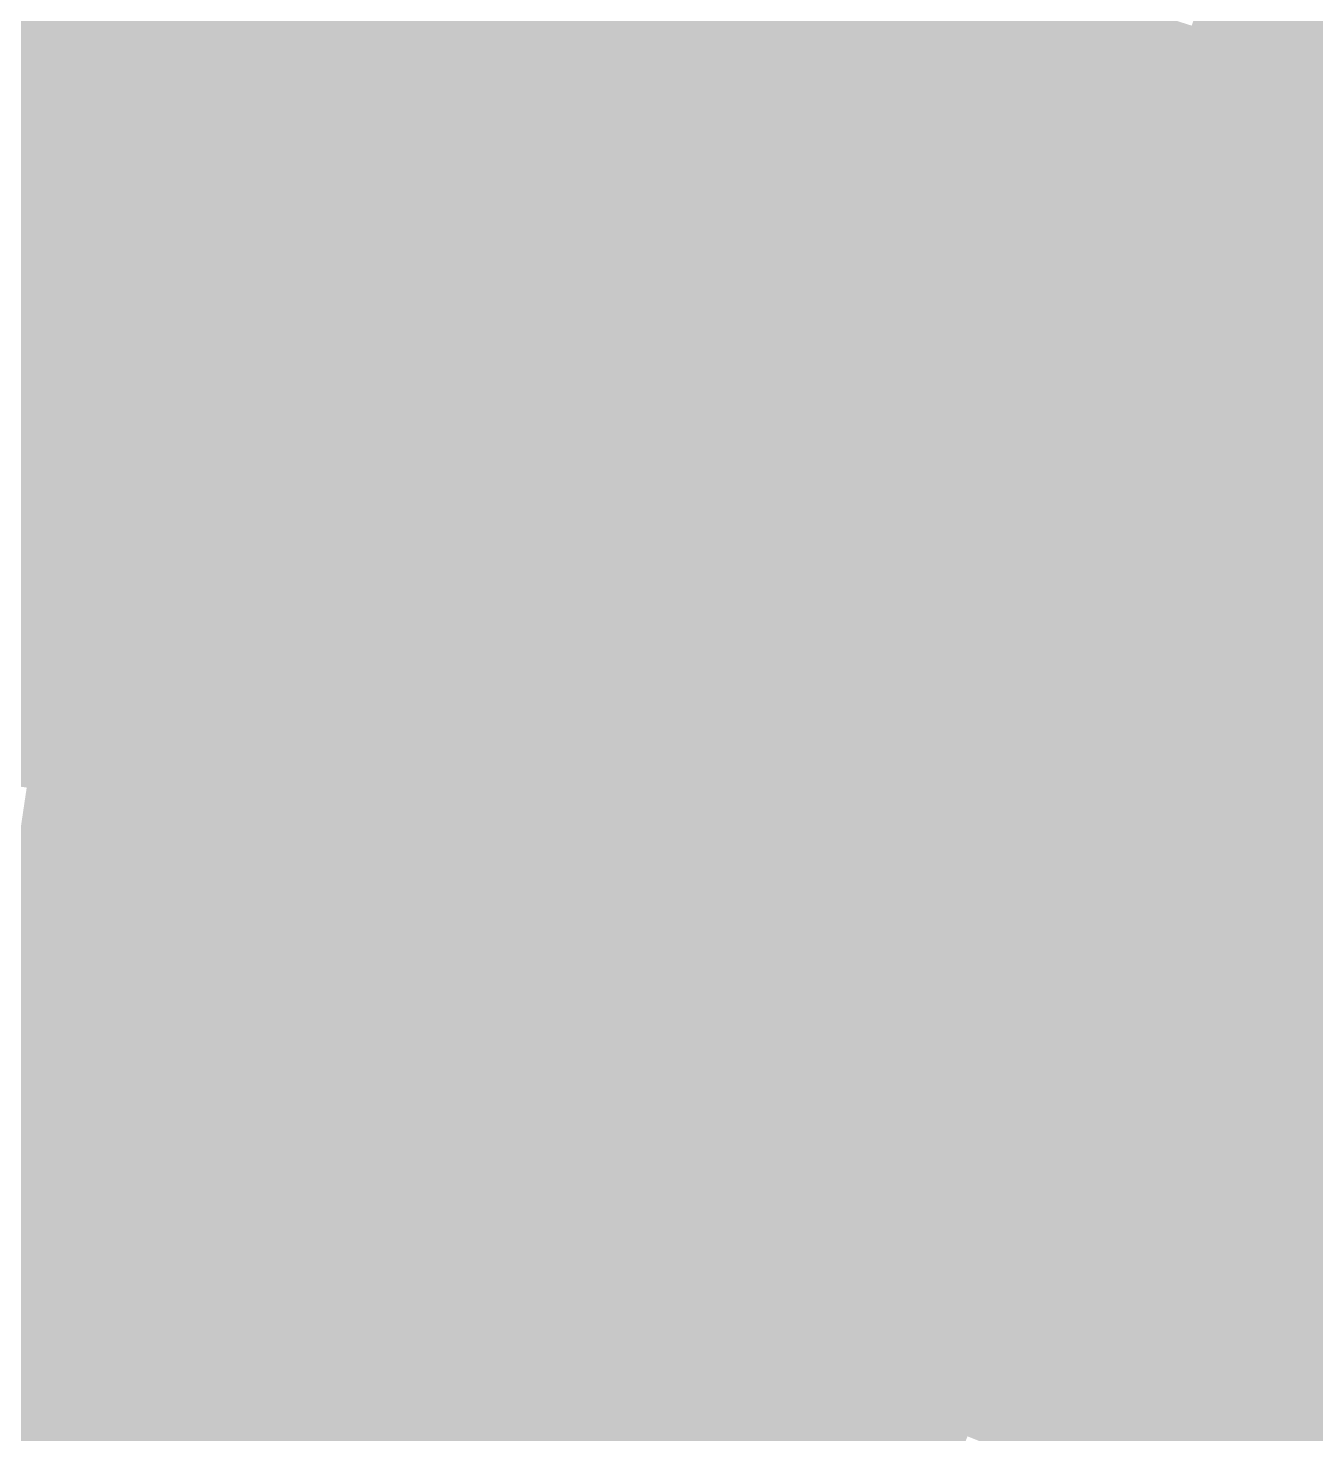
# Model space of a CAD drawing. Header units: inches. Extents: x -266 to 784, y -170 to 213.
# Drawn here: x 9.56 to 26.06, y 56.01 to 74.03 of the extents above; entities that cross this region are included whole.
import ezdxf

# ---------------------------------------------------------------- set-up
doc = ezdxf.new("R2010")
doc.units = ezdxf.units.IN
doc.header["$MEASUREMENT"] = 0

msp = doc.modelspace()

# ---------------------------------------------------------------- linework, layer by layer
at = {"color": 72, "true_color": 0x7fc000}
msp.add_solid([(11.004786, 74.188238), (11.151516, 75.177415), (12.822142, 73.895823), (12.993104, 74.881101)], dxfattribs=at)
at = {"color": 62, "true_color": 0x9cc900}
msp.add_solid([(20.536882, 74.210757), (20.803595, 75.174533), (22.35192, 73.684406), (22.642205, 74.641346)], dxfattribs=at)
at = {"color": 62, "true_color": 0x8fc400}
msp.add_solid([(16.651694, 74.153362), (16.870795, 75.129064), (18.466494, 73.722375), (18.709474, 74.692406)], dxfattribs=at)
at = {"color": 62, "true_color": 0xa9cd00}
msp.add_solid([(24.467176, 74.063198), (24.780857, 75.012726), (26.277409, 73.440437), (26.614298, 74.381981)], dxfattribs=at)
at = {"color": 62, "true_color": 0x83c000}
msp.add_solid([(12.822142, 73.895823), (12.993104, 74.881101), (14.631774, 73.558896), (14.826864, 74.539681)], dxfattribs=at)
at = {"color": 62, "true_color": 0x94c400}
msp.add_solid([(18.466494, 73.722375), (18.709474, 74.692406), (20.27017, 73.246981), (20.536882, 74.210757)], dxfattribs=at)
at = {"color": 62, "true_color": 0xa1c900}
msp.add_solid([(22.35192, 73.684406), (22.642205, 74.641346), (24.153494, 73.11367), (24.467176, 74.063198)], dxfattribs=at)
at = {"color": 72, "true_color": 0x78bc00}
msp.add_solid([(9.05839, 73.443486), (9.180801, 74.435965), (10.858055, 73.199062), (11.004786, 74.188238)], dxfattribs=at)
at = {"color": 62, "true_color": 0x88c000}
msp.add_solid([(14.631774, 73.558896), (14.826864, 74.539681), (16.432593, 73.17766), (16.651694, 74.153362)], dxfattribs=at)
at = {"color": 72, "true_color": 0x7cbc00}
msp.add_solid([(10.858055, 73.199062), (11.004786, 74.188238), (12.65118, 72.910546), (12.822142, 73.895823)], dxfattribs=at)
at = {"color": 62, "true_color": 0x8cc000}
msp.add_solid([(16.432593, 73.17766), (16.651694, 74.153362), (18.223513, 72.752344), (18.466494, 73.722375)], dxfattribs=at)
at = {"color": 62, "true_color": 0x99c400}
msp.add_solid([(20.27017, 73.246981), (20.536882, 74.210757), (22.061635, 72.727466), (22.35192, 73.684406)], dxfattribs=at)
at = {"color": 62, "true_color": 0x80bc00}
msp.add_solid([(12.65118, 72.910546), (12.822142, 73.895823), (14.436684, 72.578111), (14.631774, 73.558896)], dxfattribs=at)
at = {"color": 62, "true_color": 0xa5c900}
msp.add_solid([(24.153494, 73.11367), (24.467176, 74.063198), (25.940519, 72.498893), (26.277409, 73.440437)], dxfattribs=at)
at = {"color": 62, "true_color": 0x91c000}
msp.add_solid([(18.223513, 72.752344), (18.466494, 73.722375), (20.003457, 72.283205), (20.27017, 73.246981)], dxfattribs=at)
at = {"color": 62, "true_color": 0x85bc00}
msp.add_solid([(14.436684, 72.578111), (14.631774, 73.558896), (16.213492, 72.201958), (16.432593, 73.17766)], dxfattribs=at)
at = {"color": 62, "true_color": 0x9dc400}
msp.add_solid([(22.061635, 72.727466), (22.35192, 73.684406), (23.839812, 72.164142), (24.153494, 73.11367)], dxfattribs=at)
at = {"color": 72, "true_color": 0x75b700}
msp.add_solid([(8.935979, 72.451006), (9.05839, 73.443486), (10.711325, 72.209885), (10.858055, 73.199062)], dxfattribs=at)
at = {"color": 62, "true_color": 0xaac900}
msp.add_solid([(25.940519, 72.498893), (26.277409, 73.440437), (27.711918, 71.840446), (28.071813, 72.773438)], dxfattribs=at)
at = {"color": 72, "true_color": 0x79b700}
msp.add_solid([(10.711325, 72.209885), (10.858055, 73.199062), (12.480218, 71.925268), (12.65118, 72.910546)], dxfattribs=at)
at = {"color": 62, "true_color": 0x89bc00}
msp.add_solid([(16.213492, 72.201958), (16.432593, 73.17766), (17.980533, 71.782313), (18.223513, 72.752344)], dxfattribs=at)
at = {"color": 62, "true_color": 0x95c000}
msp.add_solid([(20.003457, 72.283205), (20.27017, 73.246981), (21.771351, 71.770525), (22.061635, 72.727466)], dxfattribs=at)
at = {"color": 62, "true_color": 0xa2c400}
msp.add_solid([(23.839812, 72.164142), (24.153494, 73.11367), (25.603629, 71.557349), (25.940519, 72.498893)], dxfattribs=at)
at = {"color": 72, "true_color": 0x7db700}
msp.add_solid([(12.480218, 71.925268), (12.65118, 72.910546), (14.241594, 71.597325), (14.436684, 72.578111)], dxfattribs=at)
at = {"color": 62, "true_color": 0x8ebc00}
msp.add_solid([(17.980533, 71.782313), (18.223513, 72.752344), (19.736744, 71.319429), (20.003457, 72.283205)], dxfattribs=at)
at = {"color": 62, "true_color": 0x9ac000}
msp.add_solid([(21.771351, 71.770525), (22.061635, 72.727466), (23.526131, 71.214614), (23.839812, 72.164142)], dxfattribs=at)
at = {"color": 64, "true_color": 0x72b300}
msp.add_solid([(8.813569, 71.458526), (8.935979, 72.451006), (10.564594, 71.220709), (10.711325, 72.209885)], dxfattribs=at)
at = {"color": 62, "true_color": 0x82b700}
msp.add_solid([(14.241594, 71.597325), (14.436684, 72.578111), (15.994391, 71.226255), (16.213492, 72.201958)], dxfattribs=at)
at = {"color": 62, "true_color": 0xa6c400}
msp.add_solid([(25.603629, 71.557349), (25.940519, 72.498893), (27.352023, 70.907453), (27.711918, 71.840446)], dxfattribs=at)
at = {"color": 62, "true_color": 0x92bc00}
msp.add_solid([(19.736744, 71.319429), (20.003457, 72.283205), (21.481066, 70.813585), (21.771351, 71.770525)], dxfattribs=at)
at = {"color": 64, "true_color": 0x76b300}
msp.add_solid([(10.564594, 71.220709), (10.711325, 72.209885), (12.309256, 70.93999), (12.480218, 71.925268)], dxfattribs=at)
at = {"color": 62, "true_color": 0x86b700}
msp.add_solid([(15.994391, 71.226255), (16.213492, 72.201958), (17.737553, 70.812281), (17.980533, 71.782313)], dxfattribs=at)
at = {"color": 62, "true_color": 0x9ec000}
msp.add_solid([(23.526131, 71.214614), (23.839812, 72.164142), (25.266739, 70.615805), (25.603629, 71.557349)], dxfattribs=at)
at = {"color": 64, "true_color": 0x7bb300}
msp.add_solid([(12.309256, 70.93999), (12.480218, 71.925268), (14.046503, 70.61654), (14.241594, 71.597325)], dxfattribs=at)
at = {"color": 62, "true_color": 0x8ab700}
msp.add_solid([(17.737553, 70.812281), (17.980533, 71.782313), (19.470031, 70.355653), (19.736744, 71.319429)], dxfattribs=at)
at = {"color": 62, "true_color": 0x96bc00}
msp.add_solid([(21.481066, 70.813585), (21.771351, 71.770525), (23.212449, 70.265085), (23.526131, 71.214614)], dxfattribs=at)
at = {"color": 64, "true_color": 0x7fb300}
msp.add_solid([(14.046503, 70.61654), (14.241594, 71.597325), (15.775289, 70.250553), (15.994391, 71.226255)], dxfattribs=at)
at = {"color": 62, "true_color": 0xa3c000}
msp.add_solid([(25.266739, 70.615805), (25.603629, 71.557349), (26.992128, 69.97446), (27.352023, 70.907453)], dxfattribs=at)
at = {"color": 64, "true_color": 0x6faf00}
msp.add_solid([(8.691158, 70.466047), (8.813569, 71.458526), (10.417864, 70.231532), (10.564594, 71.220709)], dxfattribs=at)
at = {"color": 64, "true_color": 0x73af00}
msp.add_solid([(10.417864, 70.231532), (10.564594, 71.220709), (12.138294, 69.954713), (12.309256, 70.93999)], dxfattribs=at)
at = {"color": 64, "true_color": 0x83b300}
msp.add_solid([(15.775289, 70.250553), (15.994391, 71.226255), (17.494573, 69.84225), (17.737553, 70.812281)], dxfattribs=at)
at = {"color": 62, "true_color": 0x8fb700}
msp.add_solid([(19.470031, 70.355653), (19.736744, 71.319429), (21.190781, 69.856645), (21.481066, 70.813585)], dxfattribs=at)
at = {"color": 62, "true_color": 0x9bbc00}
msp.add_solid([(23.212449, 70.265085), (23.526131, 71.214614), (24.929849, 69.674261), (25.266739, 70.615805)], dxfattribs=at)
at = {"color": 64, "true_color": 0x78af00}
msp.add_solid([(12.138294, 69.954713), (12.309256, 70.93999), (13.851413, 69.635755), (14.046503, 70.61654)], dxfattribs=at)
at = {"color": 62, "true_color": 0x87b300}
msp.add_solid([(17.494573, 69.84225), (17.737553, 70.812281), (19.203319, 69.391877), (19.470031, 70.355653)], dxfattribs=at)
at = {"color": 62, "true_color": 0x93b700}
msp.add_solid([(21.190781, 69.856645), (21.481066, 70.813585), (22.898767, 69.315557), (23.212449, 70.265085)], dxfattribs=at)
at = {"color": 64, "true_color": 0x6dab00}
msp.add_solid([(8.568747, 69.473567), (8.691158, 70.466047), (10.271133, 69.242356), (10.417864, 70.231532)], dxfattribs=at)
at = {"color": 64, "true_color": 0x7caf00}
msp.add_solid([(13.851413, 69.635755), (14.046503, 70.61654), (15.556188, 69.274851), (15.775289, 70.250553)], dxfattribs=at)
at = {"color": 62, "true_color": 0x9fbc00}
msp.add_solid([(24.929849, 69.674261), (25.266739, 70.615805), (26.632233, 69.041467), (26.992128, 69.97446)], dxfattribs=at)
at = {"color": 62, "true_color": 0x8bb300}
msp.add_solid([(19.203319, 69.391877), (19.470031, 70.355653), (20.900497, 68.899704), (21.190781, 69.856645)], dxfattribs=at)
at = {"color": 64, "true_color": 0x71ab00}
msp.add_solid([(10.271133, 69.242356), (10.417864, 70.231532), (11.967332, 68.969435), (12.138294, 69.954713)], dxfattribs=at)
at = {"color": 64, "true_color": 0x80af00}
msp.add_solid([(15.556188, 69.274851), (15.775289, 70.250553), (17.251593, 68.872219), (17.494573, 69.84225)], dxfattribs=at)
at = {"color": 62, "true_color": 0x97b700}
msp.add_solid([(22.898767, 69.315557), (23.212449, 70.265085), (24.592959, 68.732717), (24.929849, 69.674261)], dxfattribs=at)
at = {"color": 64, "true_color": 0x75ab00}
msp.add_solid([(11.967332, 68.969435), (12.138294, 69.954713), (13.656323, 68.65497), (13.851413, 69.635755)], dxfattribs=at)
at = {"color": 64, "true_color": 0x84af00}
msp.add_solid([(17.251593, 68.872219), (17.494573, 69.84225), (18.936606, 68.428101), (19.203319, 69.391877)], dxfattribs=at)
at = {"color": 62, "true_color": 0x90b300}
msp.add_solid([(20.900497, 68.899704), (21.190781, 69.856645), (22.585085, 68.366029), (22.898767, 69.315557)], dxfattribs=at)
at = {"color": 64, "true_color": 0x79ab00}
msp.add_solid([(13.656323, 68.65497), (13.851413, 69.635755), (15.337087, 68.299149), (15.556188, 69.274851)], dxfattribs=at)
at = {"color": 62, "true_color": 0x9cb700}
msp.add_solid([(24.592959, 68.732717), (24.929849, 69.674261), (26.272338, 68.108474), (26.632233, 69.041467)], dxfattribs=at)
at = {"color": 64, "true_color": 0x6aa600}
msp.add_solid([(8.446337, 68.481088), (8.568747, 69.473567), (10.124403, 68.253179), (10.271133, 69.242356)], dxfattribs=at)
at = {"color": 54, "true_color": 0x88af00}
msp.add_solid([(18.936606, 68.428101), (19.203319, 69.391877), (20.610212, 67.942764), (20.900497, 68.899704)], dxfattribs=at)
at = {"color": 64, "true_color": 0x6ea600}
msp.add_solid([(10.124403, 68.253179), (10.271133, 69.242356), (11.79637, 67.984157), (11.967332, 68.969435)], dxfattribs=at)
at = {"color": 64, "true_color": 0x7dab00}
msp.add_solid([(15.337087, 68.299149), (15.556188, 69.274851), (17.008613, 67.902188), (17.251593, 68.872219)], dxfattribs=at)
at = {"color": 62, "true_color": 0x94b300}
msp.add_solid([(22.585085, 68.366029), (22.898767, 69.315557), (24.256069, 67.791173), (24.592959, 68.732717)], dxfattribs=at)
at = {"color": 64, "true_color": 0x72a600}
msp.add_solid([(11.79637, 67.984157), (11.967332, 68.969435), (13.461232, 67.674184), (13.656323, 68.65497)], dxfattribs=at)
at = {"color": 64, "true_color": 0x81ab00}
msp.add_solid([(17.008613, 67.902188), (17.251593, 68.872219), (18.669893, 67.464325), (18.936606, 68.428101)], dxfattribs=at)
at = {"color": 54, "true_color": 0x8caf00}
msp.add_solid([(20.610212, 67.942764), (20.900497, 68.899704), (22.271404, 67.416501), (22.585085, 68.366029)], dxfattribs=at)
at = {"color": 62, "true_color": 0x98b300}
msp.add_solid([(24.256069, 67.791173), (24.592959, 68.732717), (25.912443, 67.175482), (26.272338, 68.108474)], dxfattribs=at)
at = {"color": 64, "true_color": 0x67a200}
msp.add_solid([(8.323926, 67.488608), (8.446337, 68.481088), (9.977672, 67.264003), (10.124403, 68.253179)], dxfattribs=at)
at = {"color": 64, "true_color": 0x76a600}
msp.add_solid([(13.461232, 67.674184), (13.656323, 68.65497), (15.117986, 67.323447), (15.337087, 68.299149)], dxfattribs=at)
at = {"color": 64, "true_color": 0x7aa600}
msp.add_solid([(15.117986, 67.323447), (15.337087, 68.299149), (16.765632, 66.932156), (17.008613, 67.902188)], dxfattribs=at)
at = {"color": 64, "true_color": 0x85ab00}
msp.add_solid([(18.669893, 67.464325), (18.936606, 68.428101), (20.319927, 66.985824), (20.610212, 67.942764)], dxfattribs=at)
at = {"color": 54, "true_color": 0x90af00}
msp.add_solid([(22.271404, 67.416501), (22.585085, 68.366029), (23.91918, 66.849629), (24.256069, 67.791173)], dxfattribs=at)
at = {"color": 64, "true_color": 0x6ba200}
msp.add_solid([(9.977672, 67.264003), (10.124403, 68.253179), (11.625408, 66.99888), (11.79637, 67.984157)], dxfattribs=at)
at = {"color": 64, "true_color": 0x6fa200}
msp.add_solid([(11.625408, 66.99888), (11.79637, 67.984157), (13.266142, 66.693399), (13.461232, 67.674184)], dxfattribs=at)
at = {"color": 54, "true_color": 0x89ab00}
msp.add_solid([(20.319927, 66.985824), (20.610212, 67.942764), (21.957722, 66.466973), (22.271404, 67.416501)], dxfattribs=at)
at = {"color": 62, "true_color": 0x9cb300}
msp.add_solid([(25.912443, 67.175482), (26.272338, 68.108474), (27.553207, 66.519326), (27.935891, 67.443206)], dxfattribs=at)
at = {"color": 64, "true_color": 0x7da600}
msp.add_solid([(16.765632, 66.932156), (17.008613, 67.902188), (18.40318, 66.500549), (18.669893, 67.464325)], dxfattribs=at)
at = {"color": 54, "true_color": 0x94af00}
msp.add_solid([(23.91918, 66.849629), (24.256069, 67.791173), (25.552548, 66.242489), (25.912443, 67.175482)], dxfattribs=at)
at = {"color": 64, "true_color": 0x73a200}
msp.add_solid([(13.266142, 66.693399), (13.461232, 67.674184), (14.898884, 66.347745), (15.117986, 67.323447)], dxfattribs=at)
at = {"color": 64, "true_color": 0x659e00}
msp.add_solid([(8.201515, 66.496129), (8.323926, 67.488608), (9.830942, 66.274826), (9.977672, 67.264003)], dxfattribs=at)
at = {"color": 64, "true_color": 0x81a600}
msp.add_solid([(18.40318, 66.500549), (18.669893, 67.464325), (20.029643, 66.028883), (20.319927, 66.985824)], dxfattribs=at)
at = {"color": 54, "true_color": 0x8dab00}
msp.add_solid([(21.957722, 66.466973), (22.271404, 67.416501), (23.58229, 65.908085), (23.91918, 66.849629)], dxfattribs=at)
at = {"color": 64, "true_color": 0x689e00}
msp.add_solid([(9.830942, 66.274826), (9.977672, 67.264003), (11.454447, 66.013602), (11.625408, 66.99888)], dxfattribs=at)
at = {"color": 64, "true_color": 0x76a200}
msp.add_solid([(14.898884, 66.347745), (15.117986, 67.323447), (16.522652, 65.962125), (16.765632, 66.932156)], dxfattribs=at)
at = {"color": 54, "true_color": 0x98af00}
msp.add_solid([(25.552548, 66.242489), (25.912443, 67.175482), (27.170524, 65.595447), (27.553207, 66.519326)], dxfattribs=at)
at = {"color": 64, "true_color": 0x6c9e00}
msp.add_solid([(11.454447, 66.013602), (11.625408, 66.99888), (13.071052, 65.712614), (13.266142, 66.693399)], dxfattribs=at)
at = {"color": 64, "true_color": 0x7aa200}
msp.add_solid([(16.522652, 65.962125), (16.765632, 66.932156), (18.136468, 65.536772), (18.40318, 66.500549)], dxfattribs=at)
at = {"color": 64, "true_color": 0x85a600}
msp.add_solid([(20.029643, 66.028883), (20.319927, 66.985824), (21.64404, 65.517444), (21.957722, 66.466973)], dxfattribs=at)
at = {"color": 64, "true_color": 0x709e00}
msp.add_solid([(13.071052, 65.712614), (13.266142, 66.693399), (14.679783, 65.372043), (14.898884, 66.347745)], dxfattribs=at)
at = {"color": 54, "true_color": 0x91ab00}
msp.add_solid([(23.58229, 65.908085), (23.91918, 66.849629), (25.192653, 65.309496), (25.552548, 66.242489)], dxfattribs=at)
at = {"color": 64, "true_color": 0x629a00}
msp.add_solid([(8.079105, 65.503649), (8.201515, 66.496129), (9.684211, 65.28565), (9.830942, 66.274826)], dxfattribs=at)
at = {"color": 64, "true_color": 0x7ea200}
msp.add_solid([(18.136468, 65.536772), (18.40318, 66.500549), (19.739358, 65.071943), (20.029643, 66.028883)], dxfattribs=at)
at = {"color": 64, "true_color": 0x739e00}
msp.add_solid([(14.679783, 65.372043), (14.898884, 66.347745), (16.279672, 64.992094), (16.522652, 65.962125)], dxfattribs=at)
at = {"color": 54, "true_color": 0x89a600}
msp.add_solid([(21.64404, 65.517444), (21.957722, 66.466973), (23.2454, 64.96654), (23.58229, 65.908085)], dxfattribs=at)
at = {"color": 64, "true_color": 0x659a00}
msp.add_solid([(9.684211, 65.28565), (9.830942, 66.274826), (11.283485, 65.028324), (11.454447, 66.013602)], dxfattribs=at)
at = {"color": 54, "true_color": 0x95ab00}
msp.add_solid([(25.192653, 65.309496), (25.552548, 66.242489), (26.78784, 64.671567), (27.170524, 65.595447)], dxfattribs=at)
at = {"color": 64, "true_color": 0x699a00}
msp.add_solid([(11.283485, 65.028324), (11.454447, 66.013602), (12.875961, 64.731829), (13.071052, 65.712614)], dxfattribs=at)
at = {"color": 64, "true_color": 0x779e00}
msp.add_solid([(16.279672, 64.992094), (16.522652, 65.962125), (17.869755, 64.572996), (18.136468, 65.536772)], dxfattribs=at)
at = {"color": 64, "true_color": 0x82a200}
msp.add_solid([(19.739358, 65.071943), (20.029643, 66.028883), (21.330358, 64.567916), (21.64404, 65.517444)], dxfattribs=at)
at = {"color": 54, "true_color": 0x8da600}
msp.add_solid([(23.2454, 64.96654), (23.58229, 65.908085), (24.832758, 64.376503), (25.192653, 65.309496)], dxfattribs=at)
at = {"color": 64, "true_color": 0x6d9a00}
msp.add_solid([(12.875961, 64.731829), (13.071052, 65.712614), (14.460682, 64.396341), (14.679783, 65.372043)], dxfattribs=at)
at = {"color": 64, "true_color": 0x5f9500}
msp.add_solid([(7.956694, 64.51117), (8.079105, 65.503649), (9.537481, 64.296473), (9.684211, 65.28565)], dxfattribs=at)
at = {"color": 64, "true_color": 0x7b9e00}
msp.add_solid([(17.869755, 64.572996), (18.136468, 65.536772), (19.449073, 64.115002), (19.739358, 65.071943)], dxfattribs=at)
at = {"color": 54, "true_color": 0x86a200}
msp.add_solid([(21.330358, 64.567916), (21.64404, 65.517444), (22.90851, 64.024996), (23.2454, 64.96654)], dxfattribs=at)
at = {"color": 64, "true_color": 0x639500}
msp.add_solid([(9.537481, 64.296473), (9.684211, 65.28565), (11.112523, 64.043047), (11.283485, 65.028324)], dxfattribs=at)
at = {"color": 64, "true_color": 0x709a00}
msp.add_solid([(14.460682, 64.396341), (14.679783, 65.372043), (16.036692, 64.022063), (16.279672, 64.992094)], dxfattribs=at)
at = {"color": 54, "true_color": 0x91a600}
msp.add_solid([(24.832758, 64.376503), (25.192653, 65.309496), (26.405157, 63.747688), (26.78784, 64.671567)], dxfattribs=at)
at = {"color": 64, "true_color": 0x7e9e00}
msp.add_solid([(19.449073, 64.115002), (19.739358, 65.071943), (21.016677, 63.618388), (21.330358, 64.567916)], dxfattribs=at)
at = {"color": 64, "true_color": 0x669500}
msp.add_solid([(11.112523, 64.043047), (11.283485, 65.028324), (12.680871, 63.751043), (12.875961, 64.731829)], dxfattribs=at)
at = {"color": 64, "true_color": 0x749a00}
msp.add_solid([(16.036692, 64.022063), (16.279672, 64.992094), (17.603042, 63.60922), (17.869755, 64.572996)], dxfattribs=at)
at = {"color": 54, "true_color": 0x89a200}
msp.add_solid([(22.90851, 64.024996), (23.2454, 64.96654), (24.472862, 63.44351), (24.832758, 64.376503)], dxfattribs=at)
at = {"color": 64, "true_color": 0x6a9500}
msp.add_solid([(12.680871, 63.751043), (12.875961, 64.731829), (14.241581, 63.420638), (14.460682, 64.396341)], dxfattribs=at)
at = {"color": 64, "true_color": 0x779a00}
msp.add_solid([(17.603042, 63.60922), (17.869755, 64.572996), (19.158789, 63.158062), (19.449073, 64.115002)], dxfattribs=at)
at = {"color": 64, "true_color": 0x829e00}
msp.add_solid([(21.016677, 63.618388), (21.330358, 64.567916), (22.57162, 63.083452), (22.90851, 64.024996)], dxfattribs=at)
at = {"color": 64, "true_color": 0x6d9500}
msp.add_solid([(14.241581, 63.420638), (14.460682, 64.396341), (15.793712, 63.052031), (16.036692, 64.022063)], dxfattribs=at)
at = {"color": 54, "true_color": 0x8da200}
msp.add_solid([(24.472862, 63.44351), (24.832758, 64.376503), (26.022473, 62.823808), (26.405157, 63.747688)], dxfattribs=at)
at = {"color": 66, "true_color": 0x609100}
msp.add_solid([(9.39075, 63.307297), (9.537481, 64.296473), (10.941561, 63.057769), (11.112523, 64.043047)], dxfattribs=at)
at = {"color": 64, "true_color": 0x639100}
msp.add_solid([(10.941561, 63.057769), (11.112523, 64.043047), (12.485781, 62.770258), (12.680871, 63.751043)], dxfattribs=at)
at = {"color": 64, "true_color": 0x719500}
msp.add_solid([(15.793712, 63.052031), (16.036692, 64.022063), (17.336329, 62.645444), (17.603042, 63.60922)], dxfattribs=at)
at = {"color": 64, "true_color": 0x7b9a00}
msp.add_solid([(19.158789, 63.158062), (19.449073, 64.115002), (20.702995, 62.66886), (21.016677, 63.618388)], dxfattribs=at)
at = {"color": 54, "true_color": 0x869e00}
msp.add_solid([(22.57162, 63.083452), (22.90851, 64.024996), (24.112967, 62.510518), (24.472862, 63.44351)], dxfattribs=at)
at = {"color": 64, "true_color": 0x679100}
msp.add_solid([(12.485781, 62.770258), (12.680871, 63.751043), (14.022479, 62.444936), (14.241581, 63.420638)], dxfattribs=at)
at = {"color": 64, "true_color": 0x7f9a00}
msp.add_solid([(20.702995, 62.66886), (21.016677, 63.618388), (22.23473, 62.141908), (22.57162, 63.083452)], dxfattribs=at)
at = {"color": 54, "true_color": 0x91a200}
msp.add_solid([(26.022473, 62.823808), (26.405157, 63.747688), (27.556409, 62.166263), (27.961651, 63.080473)], dxfattribs=at)
at = {"color": 64, "true_color": 0x749500}
msp.add_solid([(17.336329, 62.645444), (17.603042, 63.60922), (18.868504, 62.201122), (19.158789, 63.158062)], dxfattribs=at)
at = {"color": 54, "true_color": 0x8a9e00}
msp.add_solid([(24.112967, 62.510518), (24.472862, 63.44351), (25.63979, 61.899929), (26.022473, 62.823808)], dxfattribs=at)
at = {"color": 66, "true_color": 0x5d8d00}
msp.add_solid([(9.24402, 62.31812), (9.39075, 63.307297), (10.770599, 62.072491), (10.941561, 63.057769)], dxfattribs=at)
at = {"color": 64, "true_color": 0x6a9100}
msp.add_solid([(14.022479, 62.444936), (14.241581, 63.420638), (15.550732, 62.082), (15.793712, 63.052031)], dxfattribs=at)
at = {"color": 64, "true_color": 0x789500}
msp.add_solid([(18.868504, 62.201122), (19.158789, 63.158062), (20.389313, 61.719332), (20.702995, 62.66886)], dxfattribs=at)
at = {"color": 64, "true_color": 0x829a00}
msp.add_solid([(22.23473, 62.141908), (22.57162, 63.083452), (23.753072, 61.577525), (24.112967, 62.510518)], dxfattribs=at)
at = {"color": 66, "true_color": 0x608d00}
msp.add_solid([(10.770599, 62.072491), (10.941561, 63.057769), (12.29069, 61.789473), (12.485781, 62.770258)], dxfattribs=at)
at = {"color": 64, "true_color": 0x6d9100}
msp.add_solid([(15.550732, 62.082), (15.793712, 63.052031), (17.069616, 61.681668), (17.336329, 62.645444)], dxfattribs=at)
at = {"color": 66, "true_color": 0x648d00}
msp.add_solid([(12.29069, 61.789473), (12.485781, 62.770258), (13.803378, 61.469234), (14.022479, 62.444936)], dxfattribs=at)
at = {"color": 54, "true_color": 0x8d9e00}
msp.add_solid([(25.63979, 61.899929), (26.022473, 62.823808), (27.151168, 61.252054), (27.556409, 62.166263)], dxfattribs=at)
at = {"color": 64, "true_color": 0x719100}
msp.add_solid([(17.069616, 61.681668), (17.336329, 62.645444), (18.578219, 61.244181), (18.868504, 62.201122)], dxfattribs=at)
at = {"color": 64, "true_color": 0x7b9500}
msp.add_solid([(20.389313, 61.719332), (20.702995, 62.66886), (21.89784, 61.200364), (22.23473, 62.141908)], dxfattribs=at)
at = {"color": 66, "true_color": 0x678d00}
msp.add_solid([(13.803378, 61.469234), (14.022479, 62.444936), (15.307751, 61.111969), (15.550732, 62.082)], dxfattribs=at)
at = {"color": 54, "true_color": 0x869a00}
msp.add_solid([(23.753072, 61.577525), (24.112967, 62.510518), (25.257107, 60.976049), (25.63979, 61.899929)], dxfattribs=at)
at = {"color": 66, "true_color": 0x5a8900}
msp.add_solid([(9.097289, 61.328944), (9.24402, 62.31812), (10.599637, 61.087214), (10.770599, 62.072491)], dxfattribs=at)
at = {"color": 64, "true_color": 0x749100}
msp.add_solid([(18.578219, 61.244181), (18.868504, 62.201122), (20.075631, 60.769804), (20.389313, 61.719332)], dxfattribs=at)
at = {"color": 66, "true_color": 0x5d8900}
msp.add_solid([(10.599637, 61.087214), (10.770599, 62.072491), (12.0956, 60.808687), (12.29069, 61.789473)], dxfattribs=at)
at = {"color": 64, "true_color": 0x6a8d00}
msp.add_solid([(15.307751, 61.111969), (15.550732, 62.082), (16.802904, 60.717892), (17.069616, 61.681668)], dxfattribs=at)
at = {"color": 64, "true_color": 0x7f9500}
msp.add_solid([(21.89784, 61.200364), (22.23473, 62.141908), (23.393177, 60.644532), (23.753072, 61.577525)], dxfattribs=at)
at = {"color": 54, "true_color": 0x899a00}
msp.add_solid([(25.257107, 60.976049), (25.63979, 61.899929), (26.745927, 60.337844), (27.151168, 61.252054)], dxfattribs=at)
at = {"color": 66, "true_color": 0x618900}
msp.add_solid([(12.0956, 60.808687), (12.29069, 61.789473), (13.584277, 60.493532), (13.803378, 61.469234)], dxfattribs=at)
at = {"color": 64, "true_color": 0x6d8d00}
msp.add_solid([(16.802904, 60.717892), (17.069616, 61.681668), (18.287935, 60.287241), (18.578219, 61.244181)], dxfattribs=at)
at = {"color": 64, "true_color": 0x789100}
msp.add_solid([(20.075631, 60.769804), (20.389313, 61.719332), (21.560951, 60.25882), (21.89784, 61.200364)], dxfattribs=at)
at = {"color": 66, "true_color": 0x648900}
msp.add_solid([(13.584277, 60.493532), (13.803378, 61.469234), (15.064771, 60.141938), (15.307751, 61.111969)], dxfattribs=at)
at = {"color": 64, "true_color": 0x829500}
msp.add_solid([(23.393177, 60.644532), (23.753072, 61.577525), (24.874423, 60.05217), (25.257107, 60.976049)], dxfattribs=at)
at = {"color": 66, "true_color": 0x578400}
msp.add_solid([(8.950559, 60.339767), (9.097289, 61.328944), (10.428675, 60.101936), (10.599637, 61.087214)], dxfattribs=at)
at = {"color": 66, "true_color": 0x678900}
msp.add_solid([(15.064771, 60.141938), (15.307751, 61.111969), (16.536191, 59.754116), (16.802904, 60.717892)], dxfattribs=at)
at = {"color": 64, "true_color": 0x718d00}
msp.add_solid([(18.287935, 60.287241), (18.578219, 61.244181), (19.76195, 59.820275), (20.075631, 60.769804)], dxfattribs=at)
at = {"color": 64, "true_color": 0x7b9100}
msp.add_solid([(21.560951, 60.25882), (21.89784, 61.200364), (23.033282, 59.711539), (23.393177, 60.644532)], dxfattribs=at)
at = {"color": 66, "true_color": 0x5a8400}
msp.add_solid([(10.428675, 60.101936), (10.599637, 61.087214), (11.90051, 59.827902), (12.0956, 60.808687)], dxfattribs=at)
at = {"color": 54, "true_color": 0x869500}
msp.add_solid([(24.874423, 60.05217), (25.257107, 60.976049), (26.340685, 59.423634), (26.745927, 60.337844)], dxfattribs=at)
at = {"color": 66, "true_color": 0x5e8400}
msp.add_solid([(11.90051, 59.827902), (12.0956, 60.808687), (13.365176, 59.51783), (13.584277, 60.493532)], dxfattribs=at)
at = {"color": 64, "true_color": 0x748d00}
msp.add_solid([(19.76195, 59.820275), (20.075631, 60.769804), (21.224061, 59.317276), (21.560951, 60.25882)], dxfattribs=at)
at = {"color": 66, "true_color": 0x6a8900}
msp.add_solid([(16.536191, 59.754116), (16.802904, 60.717892), (17.99765, 59.330301), (18.287935, 60.287241)], dxfattribs=at)
at = {"color": 64, "true_color": 0x7e9100}
msp.add_solid([(23.033282, 59.711539), (23.393177, 60.644532), (24.49174, 59.12829), (24.874423, 60.05217)], dxfattribs=at)
at = {"color": 66, "true_color": 0x618400}
msp.add_solid([(13.365176, 59.51783), (13.584277, 60.493532), (14.821791, 59.171906), (15.064771, 60.141938)], dxfattribs=at)
at = {"color": 66, "true_color": 0x558000}
msp.add_solid([(8.803828, 59.350591), (8.950559, 60.339767), (10.257713, 59.116659), (10.428675, 60.101936)], dxfattribs=at)
at = {"color": 64, "true_color": 0x6d8900}
msp.add_solid([(17.99765, 59.330301), (18.287935, 60.287241), (19.448268, 58.870747), (19.76195, 59.820275)], dxfattribs=at)
at = {"color": 64, "true_color": 0x778d00}
msp.add_solid([(21.224061, 59.317276), (21.560951, 60.25882), (22.673387, 58.778546), (23.033282, 59.711539)], dxfattribs=at)
at = {"color": 66, "true_color": 0x588000}
msp.add_solid([(10.257713, 59.116659), (10.428675, 60.101936), (11.705419, 58.847117), (11.90051, 59.827902)], dxfattribs=at)
at = {"color": 66, "true_color": 0x648400}
msp.add_solid([(14.821791, 59.171906), (15.064771, 60.141938), (16.269478, 58.79034), (16.536191, 59.754116)], dxfattribs=at)
at = {"color": 64, "true_color": 0x829100}
msp.add_solid([(24.49174, 59.12829), (24.874423, 60.05217), (25.935444, 58.509424), (26.340685, 59.423634)], dxfattribs=at)
at = {"color": 66, "true_color": 0x5a8000}
msp.add_solid([(11.705419, 58.847117), (11.90051, 59.827902), (13.146074, 58.542128), (13.365176, 59.51783)], dxfattribs=at)
at = {"color": 66, "true_color": 0x678400}
msp.add_solid([(16.269478, 58.79034), (16.536191, 59.754116), (17.707365, 58.37336), (17.99765, 59.330301)], dxfattribs=at)
at = {"color": 64, "true_color": 0x718900}
msp.add_solid([(19.448268, 58.870747), (19.76195, 59.820275), (20.887171, 58.375732), (21.224061, 59.317276)], dxfattribs=at)
at = {"color": 56, "true_color": 0x7b8d00}
msp.add_solid([(22.673387, 58.778546), (23.033282, 59.711539), (24.109056, 58.204411), (24.49174, 59.12829)], dxfattribs=at)
at = {"color": 66, "true_color": 0x5d8000}
msp.add_solid([(13.146074, 58.542128), (13.365176, 59.51783), (14.578811, 58.201875), (14.821791, 59.171906)], dxfattribs=at)
at = {"color": 66, "true_color": 0x527c00}
msp.add_solid([(8.657098, 58.361414), (8.803828, 59.350591), (10.086751, 58.131381), (10.257713, 59.116659)], dxfattribs=at)
at = {"color": 66, "true_color": 0x6a8400}
msp.add_solid([(17.707365, 58.37336), (17.99765, 59.330301), (19.134586, 57.921219), (19.448268, 58.870747)], dxfattribs=at)
at = {"color": 56, "true_color": 0x748900}
msp.add_solid([(20.887171, 58.375732), (21.224061, 59.317276), (22.313492, 57.845554), (22.673387, 58.778546)], dxfattribs=at)
at = {"color": 56, "true_color": 0x859100}
msp.add_solid([(25.935444, 58.509424), (26.340685, 59.423634), (27.363526, 57.855315), (27.791081, 58.759304)], dxfattribs=at)
at = {"color": 66, "true_color": 0x557c00}
msp.add_solid([(10.086751, 58.131381), (10.257713, 59.116659), (11.510329, 57.866332), (11.705419, 58.847117)], dxfattribs=at)
at = {"color": 66, "true_color": 0x618000}
msp.add_solid([(14.578811, 58.201875), (14.821791, 59.171906), (16.002765, 57.826564), (16.269478, 58.79034)], dxfattribs=at)
at = {"color": 56, "true_color": 0x7e8d00}
msp.add_solid([(24.109056, 58.204411), (24.49174, 59.12829), (25.530203, 57.595215), (25.935444, 58.509424)], dxfattribs=at)
at = {"color": 66, "true_color": 0x577c00}
msp.add_solid([(11.510329, 57.866332), (11.705419, 58.847117), (12.926973, 57.566426), (13.146074, 58.542128)], dxfattribs=at)
at = {"color": 66, "true_color": 0x648000}
msp.add_solid([(16.002765, 57.826564), (16.269478, 58.79034), (17.417081, 57.41642), (17.707365, 58.37336)], dxfattribs=at)
at = {"color": 66, "true_color": 0x6d8400}
msp.add_solid([(19.134586, 57.921219), (19.448268, 58.870747), (20.550281, 57.434188), (20.887171, 58.375732)], dxfattribs=at)
at = {"color": 56, "true_color": 0x778900}
msp.add_solid([(22.313492, 57.845554), (22.673387, 58.778546), (23.726373, 57.280531), (24.109056, 58.204411)], dxfattribs=at)
at = {"color": 66, "true_color": 0x5a7c00}
msp.add_solid([(12.926973, 57.566426), (13.146074, 58.542128), (14.335831, 57.231844), (14.578811, 58.201875)], dxfattribs=at)
at = {"color": 56, "true_color": 0x818d00}
msp.add_solid([(25.530203, 57.595215), (25.935444, 58.509424), (26.935971, 56.951325), (27.363526, 57.855315)], dxfattribs=at)
at = {"color": 66, "true_color": 0x4f7700}
msp.add_solid([(8.510368, 57.372238), (8.657098, 58.361414), (9.91579, 57.146103), (10.086751, 58.131381)], dxfattribs=at)
at = {"color": 66, "true_color": 0x678000}
msp.add_solid([(17.417081, 57.41642), (17.707365, 58.37336), (18.820904, 56.971691), (19.134586, 57.921219)], dxfattribs=at)
at = {"color": 56, "true_color": 0x708400}
msp.add_solid([(20.550281, 57.434188), (20.887171, 58.375732), (21.953597, 56.912561), (22.313492, 57.845554)], dxfattribs=at)
at = {"color": 66, "true_color": 0x527700}
msp.add_solid([(9.91579, 57.146103), (10.086751, 58.131381), (11.315239, 56.885546), (11.510329, 57.866332)], dxfattribs=at)
at = {"color": 66, "true_color": 0x5d7c00}
msp.add_solid([(14.335831, 57.231844), (14.578811, 58.201875), (15.736053, 56.862788), (16.002765, 57.826564)], dxfattribs=at)
at = {"color": 56, "true_color": 0x7a8900}
msp.add_solid([(23.726373, 57.280531), (24.109056, 58.204411), (25.124961, 56.681005), (25.530203, 57.595215)], dxfattribs=at)
at = {"color": 66, "true_color": 0x547700}
msp.add_solid([(11.315239, 56.885546), (11.510329, 57.866332), (12.707872, 56.590724), (12.926973, 57.566426)], dxfattribs=at)
at = {"color": 66, "true_color": 0x698000}
msp.add_solid([(18.820904, 56.971691), (19.134586, 57.921219), (20.213391, 56.492644), (20.550281, 57.434188)], dxfattribs=at)
at = {"color": 66, "true_color": 0x607c00}
msp.add_solid([(15.736053, 56.862788), (16.002765, 57.826564), (17.126796, 56.45948), (17.417081, 57.41642)], dxfattribs=at)
at = {"color": 56, "true_color": 0x738400}
msp.add_solid([(21.953597, 56.912561), (22.313492, 57.845554), (23.343689, 56.356651), (23.726373, 57.280531)], dxfattribs=at)
at = {"color": 66, "true_color": 0x577700}
msp.add_solid([(12.707872, 56.590724), (12.926973, 57.566426), (14.09285, 56.261813), (14.335831, 57.231844)], dxfattribs=at)
at = {"color": 56, "true_color": 0x7d8900}
msp.add_solid([(25.124961, 56.681005), (25.530203, 57.595215), (26.508416, 56.047336), (26.935971, 56.951325)], dxfattribs=at)
at = {"color": 76, "true_color": 0x4c7300}
msp.add_solid([(8.363637, 56.383061), (8.510368, 57.372238), (9.744828, 56.160826), (9.91579, 57.146103)], dxfattribs=at)
at = {"color": 66, "true_color": 0x637c00}
msp.add_solid([(17.126796, 56.45948), (17.417081, 57.41642), (18.507223, 56.022163), (18.820904, 56.971691)], dxfattribs=at)
at = {"color": 66, "true_color": 0x6c8000}
msp.add_solid([(20.213391, 56.492644), (20.550281, 57.434188), (21.593702, 55.979568), (21.953597, 56.912561)], dxfattribs=at)
at = {"color": 66, "true_color": 0x4f7300}
msp.add_solid([(9.744828, 56.160826), (9.91579, 57.146103), (11.120148, 55.904761), (11.315239, 56.885546)], dxfattribs=at)
at = {"color": 66, "true_color": 0x5a7700}
msp.add_solid([(14.09285, 56.261813), (14.335831, 57.231844), (15.46934, 55.899012), (15.736053, 56.862788)], dxfattribs=at)
at = {"color": 56, "true_color": 0x768400}
msp.add_solid([(23.343689, 56.356651), (23.726373, 57.280531), (24.71972, 55.766795), (25.124961, 56.681005)], dxfattribs=at)
at = {"color": 66, "true_color": 0x667c00}
msp.add_solid([(18.507223, 56.022163), (18.820904, 56.971691), (19.876501, 55.5511), (20.213391, 56.492644)], dxfattribs=at)
at = {"color": 66, "true_color": 0x517300}
msp.add_solid([(11.120148, 55.904761), (11.315239, 56.885546), (12.488771, 55.615021), (12.707872, 56.590724)], dxfattribs=at)
at = {"color": 66, "true_color": 0x5d7700}
msp.add_solid([(15.46934, 55.899012), (15.736053, 56.862788), (16.836511, 55.502539), (17.126796, 56.45948)], dxfattribs=at)
at = {"color": 56, "true_color": 0x708000}
msp.add_solid([(21.593702, 55.979568), (21.953597, 56.912561), (22.961006, 55.432772), (23.343689, 56.356651)], dxfattribs=at)
at = {"color": 66, "true_color": 0x547300}
msp.add_solid([(12.488771, 55.615021), (12.707872, 56.590724), (13.84987, 55.291781), (14.09285, 56.261813)], dxfattribs=at)
at = {"color": 56, "true_color": 0x798400}
msp.add_solid([(24.71972, 55.766795), (25.124961, 56.681005), (26.080861, 55.143347), (26.508416, 56.047336)], dxfattribs=at)
at = {"color": 66, "true_color": 0x607700}
msp.add_solid([(16.836511, 55.502539), (17.126796, 56.45948), (18.193541, 55.072634), (18.507223, 56.022163)], dxfattribs=at)
at = {"color": 66, "true_color": 0x697c00}
msp.add_solid([(19.876501, 55.5511), (20.213391, 56.492644), (21.233807, 55.046575), (21.593702, 55.979568)], dxfattribs=at)
at = {"color": 76, "true_color": 0x496f00}
msp.add_solid([(8.216907, 55.393885), (8.363637, 56.383061), (9.573866, 55.175548), (9.744828, 56.160826)], dxfattribs=at)
at = {"color": 66, "true_color": 0x577300}
msp.add_solid([(13.84987, 55.291781), (14.09285, 56.261813), (15.202627, 54.935236), (15.46934, 55.899012)], dxfattribs=at)
at = {"color": 56, "true_color": 0x728000}
msp.add_solid([(22.961006, 55.432772), (23.343689, 56.356651), (24.314479, 54.852585), (24.71972, 55.766795)], dxfattribs=at)
at = {"color": 76, "true_color": 0x4c6f00}
msp.add_solid([(9.573866, 55.175548), (9.744828, 56.160826), (10.925058, 54.923976), (11.120148, 55.904761)], dxfattribs=at)
at = {"color": 66, "true_color": 0x627700}
msp.add_solid([(18.193541, 55.072634), (18.507223, 56.022163), (19.539611, 54.609556), (19.876501, 55.5511)], dxfattribs=at)

doc.saveas('drawing.dxf')
